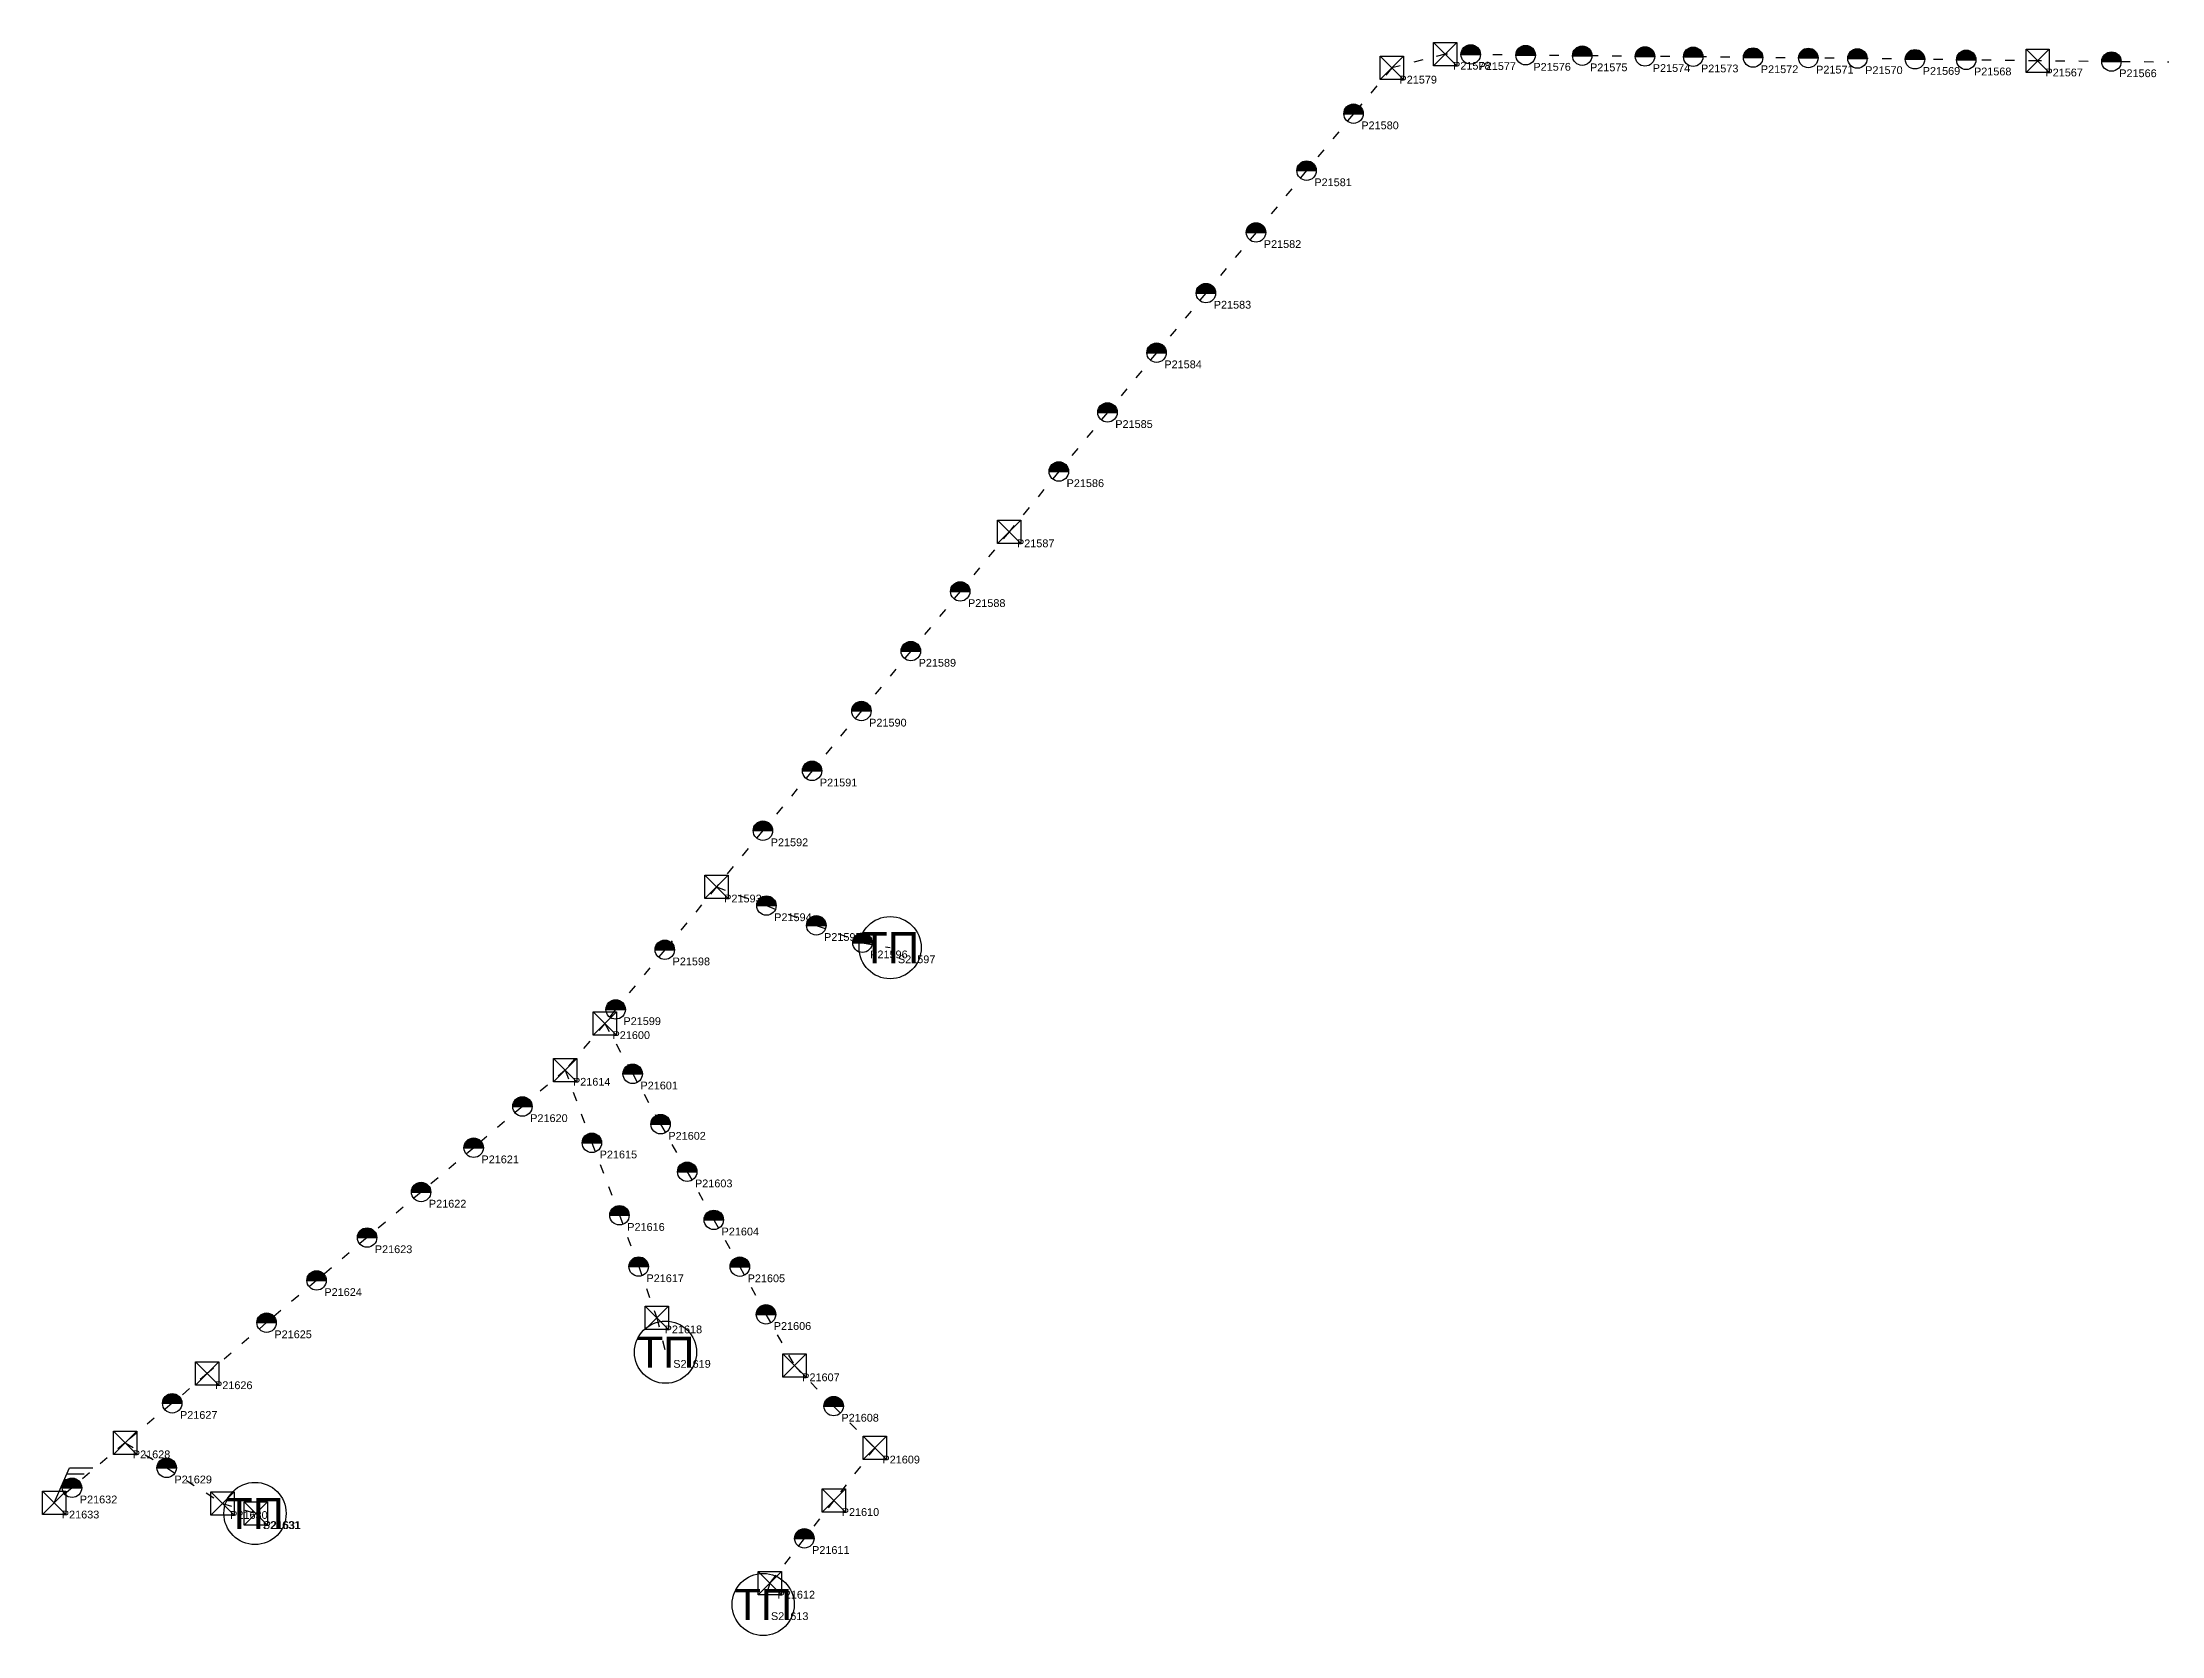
# Model space of a CAD drawing. Header units: metres. Extents: x 293745 to 312667, y 4834037 to 4842503.
# Drawn here: x 293745 to 296470, y 4838311 to 4840361 of the extents above; entities that cross this region are included whole.
import ezdxf
from ezdxf.enums import TextEntityAlignment as Align

# ---------------------------------------------------------------- set-up
doc = ezdxf.new("R2010")
doc.units = ezdxf.units.M
doc.header["$MEASUREMENT"] = 0
doc.linetypes.add('ACAD_ISO03W100', pattern=[30, 12, -18])
for name, color, linetype, lineweight in [('1_4', 7, 'Continuous', 25), ('21_2', 200, 'ACAD_ISO03W100', 25), ('28_2', 7, 'Continuous', 25), ('28_3', 7, 'Continuous', 25), ('57_2', 7, 'Continuous', 30), ('8_1', 140, 'Continuous', 25)]:
    doc.layers.add(name, color=color, linetype=linetype, lineweight=lineweight)
doc.styles.get("Standard").update_dxf_attribs({"font": 'arial.ttf', "height": 2})

# ---------------------------------------------------------------- blocks, each defined once
blk = doc.blocks.new('SECTIONALIZER-8_1')
at = {"layer": '8_1'}
for points in [[(0, 0), (2, 4.5)], [(1.33, 3), (2.43, 3)], [(1.67, 3.75), (3.86, 3.75)], [(2, 4.5), (5, 4.5)]]:
    blk.add_lwpolyline(points, dxfattribs=at)
blk = doc.blocks.new('TP-1_4')
at = {"layer": '1_4'}
blk.add_circle((0, 0), 4, dxfattribs=at)
at = {"layer": '1_4', "insert": (0, 0), "char_height": 4, "attachment_point": 5}
blk.add_mtext_dynamic_manual_height_columns('ТП', width=5.0652, gutter_width=75, heights=[0], dxfattribs=at)
at = {"layer": '1_4'}
blk.add_attdef('FIELD_ID', (4.98, 0.01), '', height=4, dxfattribs=at)
blk = doc.blocks.new('PYLON-MV-28_2')
at = {"layer": '28_2'}
blk.add_hatch(color=256, dxfattribs=at).paths.add_polyline_path([(-1.25, 0), (1.25, 0, 1)])
blk.add_line((-1.25, 0), (1.25, 0), dxfattribs=at)
blk.add_circle((0, 0), 1.25, dxfattribs=at)
blk.add_attdef('FIELD_ID', (2.57, 0), '', height=2, dxfattribs=at)
blk = doc.blocks.new('PYLON-MV-28_3')
at = {"layer": '28_3'}
blk.add_lwpolyline([(-1.5, 1.5), (1.5, 1.5), (1.5, -1.5), (-1.5, -1.5)], close=True, dxfattribs=at)
for points in [[(-1.5, 1.5), (1.5, -1.5)], [(-1.5, -1.5), (1.5, 1.5)]]:
    blk.add_lwpolyline(points, dxfattribs=at)
blk.add_attdef('FIELD_ID', (2.57, 0), '', height=2, dxfattribs=at)

msp = doc.modelspace()

# ---------------------------------------------------------------- linework, layer by layer
at = {"layer": '21_2'}
for points in [[(296489.8, 4840335), (296405.8, 4840335.8), (296310.9, 4840336.8), (296219, 4840338.1), (296153.1, 4840338.8), (296079.1, 4840339.8), (296016, 4840340.5), (295944.9, 4840341), (295867.9, 4840342), (295805.9, 4840342.5), (295725.2, 4840343.4), (295652.4, 4840344.1), (295581.8, 4840345), (295549.1, 4840345.5), (295480.2, 4840327.6), (295431.1, 4840268.8), (295370.7, 4840195.6), (295305.7, 4840116.1), (295241.3, 4840038.1), (295177.8, 4839961.4), (295114.7, 4839884.6), (295052.1, 4839808.6), (294988.3, 4839731.2), (294925.3, 4839654.4), (294861.8, 4839577.6), (294798.2, 4839500.6), (294734.8, 4839423.6), (294671.6, 4839346.7), (294611.8, 4839274.4)], [(294611.8, 4839274.4), (294545.4, 4839193.5), (294482.2, 4839116.7), (294468.2, 4839098.7)], [(294611.8, 4839274.4), (294676.1, 4839250.3), (294740.2, 4839224.9), (294799.5, 4839202.5), (294835.2, 4839196.2)], [(294468.2, 4839098.7), (294417.3, 4839038.7)], [(294468.2, 4839098.7), (294504.1, 4839033.9), (294540, 4838969.2), (294574.2, 4838908), (294608.4, 4838846.1), (294641.9, 4838785.9), (294675.5, 4838724.6), (294712.1, 4838658.6), (294762.5, 4838606.6), (294815.3, 4838552.8), (294762.9, 4838485.3), (294724.8, 4838436.5), (294680.4, 4838379), (294671.9, 4838351.4)], [(294417.3, 4839038.7), (294362.3, 4838991.9), (294299.6, 4838938.9), (294232, 4838881.9), (294162.5, 4838823.3), (294097.6, 4838768.2), (294033.3, 4838713.9), (293957, 4838648.4), (293911.9, 4838610.2), (293851.3, 4838559.5)], [(294417.3, 4839038.7), (294451.6, 4838945.2), (294487.1, 4838852), (294511.8, 4838786), (294535.2, 4838720.2), (294546.3, 4838675.9)], [(293851.3, 4838559.5), (293783.1, 4838501.5), (293760, 4838482.1)], [(293851.3, 4838559.5), (293904.8, 4838527.2), (293976.5, 4838481.5), (294019.4, 4838468.5)]]:
    msp.add_lwpolyline(points, dxfattribs=at)

# ---------------------------------------------------------------- block references
at = {"layer": '1_4', "xscale": 10, "yscale": 10}
for p in [(294835.2, 4839196.2), (294546.3, 4838675.9), (294018.4, 4838468.5), (294671.9, 4838351.4)]:
    msp.add_blockref('TP-1_4', p, dxfattribs=at)
at = {"layer": '28_2', "xscale": 10, "yscale": 10}
for p in [(295581.8, 4840345), (295652.4, 4840344.1), (295725.2, 4840343.4), (295805.9, 4840342.5), (295867.9, 4840342), (295944.9, 4840341), (296016, 4840340.5), (296079.1, 4840339.8), (296153.1, 4840338.8), (296219, 4840338.1), (296405.8, 4840335.8), (295431.1, 4840268.8), (295370.7, 4840195.6), (295305.7, 4840116.1), (295241.3, 4840038.1), (295177.8, 4839961.4), (295114.7, 4839884.6), (295052.1, 4839808.6), (294925.3, 4839654.4), (294861.8, 4839577.6), (294798.2, 4839500.6), (294734.8, 4839423.6), (294671.6, 4839346.7), (294676.1, 4839250.3), (294740.2, 4839224.9), (294799.5, 4839202.5), (294545.4, 4839193.5), (294482.2, 4839116.7), (294504.1, 4839033.9), (294362.3, 4838991.9), (294540, 4838969.2), (294299.6, 4838938.9), (294451.6, 4838945.2), (294574.2, 4838908), (294232, 4838881.9), (294487.1, 4838852), (294608.4, 4838846.1), (294162.5, 4838823.3), (294097.6, 4838768.2), (294511.8, 4838786), (294641.9, 4838785.9), (294033.3, 4838713.9), (294675.5, 4838724.6), (293911.9, 4838610.2), (294762.5, 4838606.6), (293904.8, 4838527.2), (293783.1, 4838501.5), (294724.8, 4838436.5)]:
    msp.add_blockref('PYLON-MV-28_2', p, dxfattribs=at)
at = {"layer": '28_3', "xscale": 10, "yscale": 10}
for p in [(295549.1, 4840345.5), (295480.2, 4840327.6), (296310.9, 4840336.8), (294988.3, 4839731.2), (294611.8, 4839274.4), (294468.2, 4839098.7), (294417.3, 4839038.7), (294535.2, 4838720.2), (294712.1, 4838658.6), (293957, 4838648.4), (293851.3, 4838559.5), (294815.3, 4838552.8), (293760, 4838482.1), (293976.5, 4838481.5), (294019.4, 4838468.5), (294762.9, 4838485.3), (294680.4, 4838379)]:
    msp.add_blockref('PYLON-MV-28_3', p, dxfattribs=at)
at = {"layer": '8_1', "xscale": 10, "yscale": 10}
msp.add_blockref('SECTIONALIZER-8_1', (293760, 4838482.1), dxfattribs=at)

# ---------------------------------------------------------------- texts
at = {"layer": '57_2'}
for s, p in [('P21578', (295559.1, 4840335.5)), ('P21577', (295591.8, 4840335)), ('P21576', (295662.4, 4840334.1)), ('P21575', (295735.2, 4840333.4)), ('P21574', (295815.9, 4840332.5)), ('P21573', (295877.9, 4840332)), ('P21572', (295954.9, 4840331)), ('P21571', (296026, 4840330.5)), ('P21570', (296089.1, 4840329.8)), ('P21579', (295490.2, 4840317.6)), ('P21569', (296163.1, 4840328.8)), ('P21568', (296229, 4840328.1)), ('P21567', (296320.9, 4840326.8)), ('P21566', (296415.8, 4840325.8)), ('P21580', (295441.1, 4840258.8)), ('P21581', (295380.7, 4840185.6)), ('P21582', (295315.7, 4840106.1)), ('P21583', (295251.3, 4840028.1)), ('P21584', (295187.8, 4839951.4)), ('P21585', (295124.7, 4839874.6)), ('P21586', (295062.1, 4839798.6)), ('P21587', (294998.3, 4839721.2)), ('P21588', (294935.3, 4839644.4)), ('P21589', (294871.8, 4839567.6)), ('P21590', (294808.2, 4839490.6)), ('P21591', (294744.8, 4839413.6)), ('P21592', (294681.6, 4839336.7)), ('P21593', (294621.8, 4839264.4)), ('P21594', (294686.1, 4839240.3)), ('P21595', (294750.2, 4839214.9)), ('P21596', (294809.5, 4839192.5)), ('S21597', (294845.2, 4839186.2)), ('P21598', (294555.4, 4839183.5)), ('P21599', (294492.2, 4839106.7)), ('P21600', (294478.2, 4839088.7)), ('P21614', (294427.3, 4839028.7)), ('P21601', (294514.1, 4839023.9)), ('P21620', (294372.3, 4838981.9)), ('P21602', (294550, 4838959.2)), ('P21621', (294309.6, 4838928.9)), ('P21615', (294461.6, 4838935.2)), ('P21603', (294584.2, 4838898)), ('P21622', (294242, 4838871.9)), ('P21616', (294497.1, 4838842)), ('P21604', (294618.4, 4838836.1)), ('P21623', (294172.5, 4838813.3)), ('P21617', (294521.8, 4838776)), ('P21624', (294107.6, 4838758.2)), ('P21605', (294651.9, 4838775.9)), ('P21625', (294043.3, 4838703.9)), ('P21618', (294545.2, 4838710.2)), ('P21606', (294685.5, 4838714.6)), ('S21619', (294556.3, 4838665.9)), ('P21607', (294722.1, 4838648.6)), ('P21626', (293967, 4838638.4)), ('P21627', (293921.9, 4838600.2)), ('P21608', (294772.5, 4838596.6)), ('P21628', (293861.3, 4838549.5)), ('P21609', (294825.3, 4838542.8)), ('P21629', (293914.8, 4838517.2)), ('P21632', (293793.1, 4838491.5)), ('P21633', (293770, 4838472.1)), ('P21630', (293986.5, 4838471.5)), ('S21631', (294028.4, 4838458.5)), ('P21631', (294029.4, 4838458.5)), ('P21610', (294772.9, 4838475.3)), ('P21611', (294734.8, 4838426.5)), ('P21612', (294690.4, 4838369)), ('S21613', (294681.9, 4838341.4))]:
    msp.add_text(s, height=10, dxfattribs=at).set_placement(p, align=Align.TOP_LEFT)

doc.saveas('drawing.dxf')
